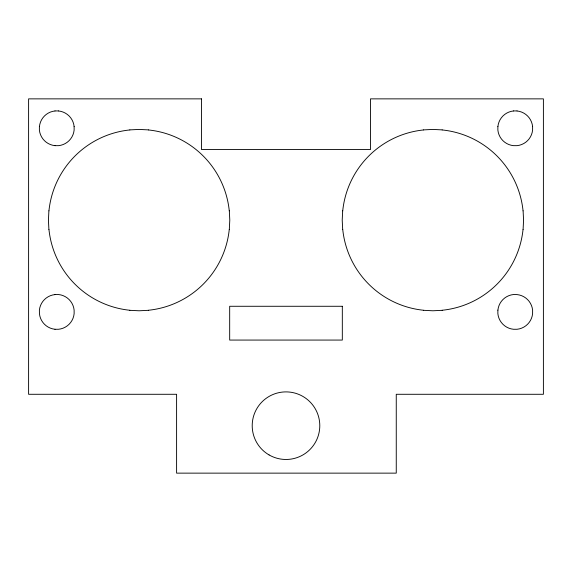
<?xml version="1.0" encoding="UTF-8"?>
<svg xmlns="http://www.w3.org/2000/svg" width="572" height="572" viewBox="0 0 572 572"><rect width="100%" height="100%" fill="white"/><g stroke="black" fill="none" stroke-linecap="round" stroke-linejoin="round"><path stroke-width="0.86" d="M39.389 126.505L39.389 130.08A17.432 17.432 0 0 0 55.012 145.653M48.892 210.832L48.427 220.098L48.892 229.372M229.322 229.372L229.787 220.098L229.322 210.832M342.678 210.832L342.213 220.098L342.678 229.372M497.869 126.505L497.869 130.08A17.432 17.432 0 0 0 513.492 145.653L517.024 145.66A17.432 17.432 0 0 0 532.596 130.08L532.611 126.505M523.108 229.372L523.573 220.098L523.108 210.832M54.976 110.925L58.544 110.925M129.837 129.887L139.11 129.422L148.377 129.887M513.456 110.925L517.024 110.925M423.623 129.887L432.89 129.422L442.163 129.887M54.976 294.537L58.544 294.537A17.432 17.432 0 0 1 74.124 310.16L74.131 313.692A17.432 17.432 0 0 1 58.544 329.272L54.976 329.279M148.377 310.317L139.11 310.782L129.837 310.317M442.163 310.317L432.89 310.782L423.623 310.317M54.976 145.66L58.544 145.66A17.432 17.432 0 0 0 74.124 130.08L74.131 126.505M129.844 310.26A90.533 90.533 0 0 1 48.949 229.365M229.265 229.365A90.533 90.533 0 0 1 148.377 310.26M148.377 129.944A90.533 90.533 0 0 1 229.265 210.832M48.949 210.832A90.533 90.533 0 0 1 129.844 129.944M423.623 310.26A90.533 90.533 0 0 1 342.735 229.365M523.051 229.365A90.533 90.533 0 0 1 442.156 310.26M442.156 129.944A90.533 90.533 0 0 1 523.051 210.832M342.735 210.832A90.533 90.533 0 0 1 423.623 129.944M39.439 126.548A17.432 17.432 0 0 1 55.012 110.968M58.544 110.968A17.432 17.432 0 0 1 74.124 126.548M55.012 329.272A17.432 17.432 0 0 1 39.439 313.692L39.389 310.124A17.432 17.432 0 0 1 55.012 294.587M497.912 126.548A17.432 17.432 0 0 1 513.492 110.968M517.024 110.968A17.432 17.432 0 0 1 532.596 126.548M497.869 310.124L497.869 313.692A17.432 17.432 0 0 0 513.492 329.272L517.024 329.279A17.432 17.432 0 0 0 532.596 313.692L532.611 310.124A17.432 17.432 0 0 0 517.024 294.587L513.456 294.537A17.432 17.432 0 0 0 497.912 310.16M201.516 98.863L28.6 98.863L28.6 394.287L176.598 394.287L176.598 473.137L396.26 473.137L396.26 394.287L543.4 394.287L543.4 98.863L370.484 98.863L370.484 149.557L201.516 149.557L201.516 98.863M342.321 306.277L229.679 306.277L229.679 340.068L342.321 340.068L342.321 306.277M269.105 454.947A33.791 33.791 0 0 0 319.791 425.682A33.791 33.791 0 0 0 269.105 396.417A33.791 33.791 0 0 0 269.105 454.947"/></g></svg>
